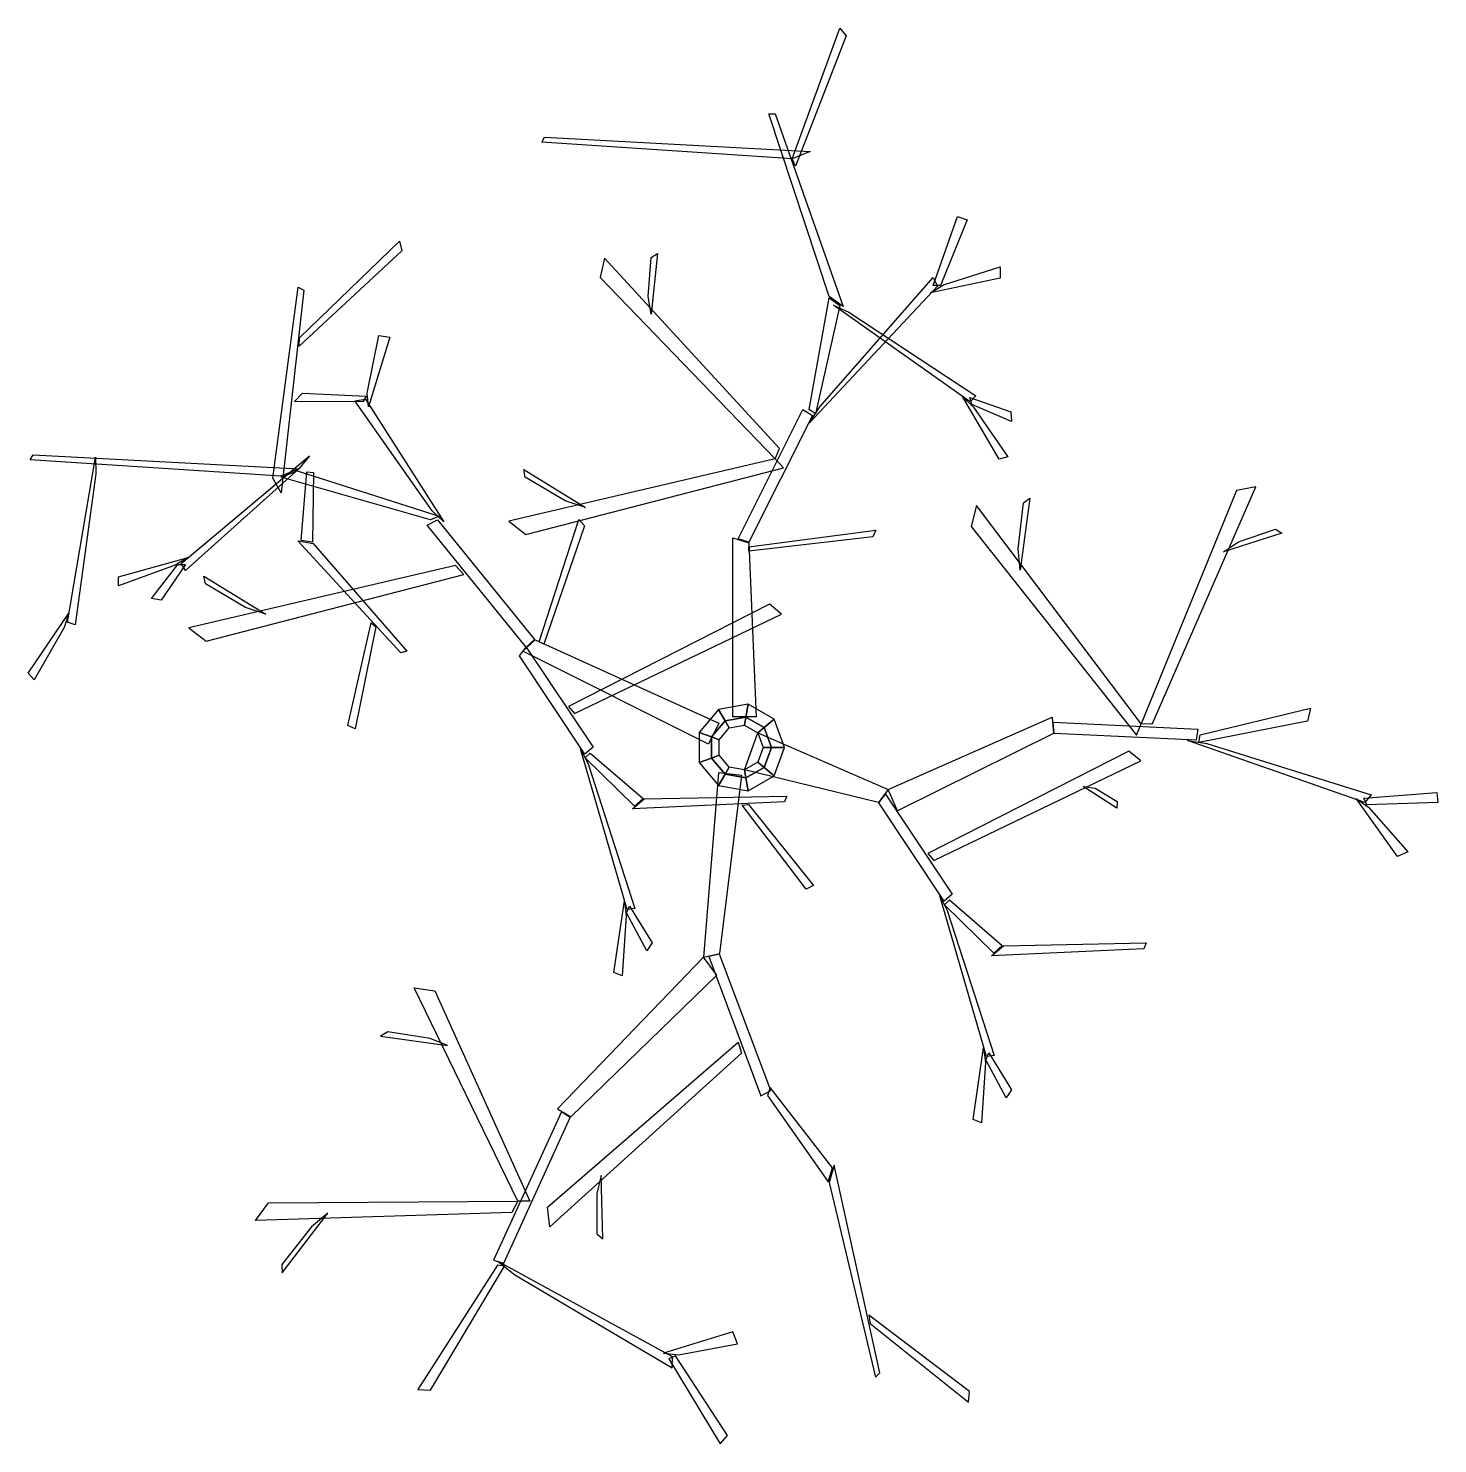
# Model space of a CAD drawing. Extents: x -1.8 to 1.89, y -1.79 to 1.91.
import ezdxf

# ---------------------------------------------------------------- set-up
doc = ezdxf.new("R2010")
doc.units = 0
doc.header["$MEASUREMENT"] = 0
doc.layers.get('0').update_dxf_attribs({"linetype": 'CONTINUOUS'})

msp = doc.modelspace()

# ---------------------------------------------------------------- linework, layer by layer
at = {"color": 34, "linetype": 'CONTINUOUS'}
for points in [[(0.2013, 1.5715, 3.9015), (0.3262, 1.913, 4.4137), (0.3428, 1.8934, 4.3843), (0.2096, 1.5519, 3.872)], [(0.2984, 1.2104, 3.3598), (0.1402, 1.6893, 4.0781), (0.1569, 1.6893, 4.0781), (0.3345, 1.1849, 3.3216)], [(0.2013, 1.5715, 3.9015), (-0.4546, 1.6147, 4.2424), (-0.4471, 1.6276, 4.2536), (0.2486, 1.5907, 3.9019)], [(0.5704, 1.2398, 3.0717), (0.6342, 1.4202, 3.5404), (0.6592, 1.4119, 3.5188), (0.5898, 1.2398, 3.0717)], [(-1.0883, 1.1024, 3.1263), (-0.8271, 1.3554, 3.6385), (-0.8207, 1.3304, 3.6091), (-1.0894, 1.0811, 3.0968)], [(0.168, 0.8129, 2.6276), (-0.29, 1.3108, 3.1505), (-0.3011, 1.2608, 3.098), (0.1569, 0.7856, 2.5989)], [(-0.1762, 1.2112, 3.0631), (-0.1679, 1.3129, 3.2448), (-0.1512, 1.3236, 3.264), (-0.1679, 1.1649, 2.9801)], [(0.2734, 0.9221, 2.7422), (0.5704, 1.2608, 3.098), (0.5815, 1.2381, 3.0741), (0.2457, 0.8789, 2.6968)], [(0.5971, 1.2413, 3.0671), (0.7458, 1.2883, 3.0174), (0.7458, 1.2587, 2.9863), (0.5632, 1.2206, 3.068)], [(-1.1582, 0.7351, 2.5846), (-1.092, 1.235, 3.3029), (-1.077, 1.2277, 3.3029), (-1.1369, 0.6964, 2.5464)], [(0.2457, 0.9146, 2.7361), (0.2984, 1.2075, 3.3636), (0.3262, 1.1868, 3.3192), (0.2623, 0.9034, 2.7122)], [(0.3493, 1.1701, 3.3598), (0.6819, 0.9504, 3.835), (0.6674, 0.9351, 3.8031), (0.3095, 1.1883, 3.2992)], [(-0.9114, 0.9577, 2.5832), (-0.8811, 1.1089, 2.6435), (-0.8519, 1.1039, 2.6127), (-0.9084, 0.9215, 2.5591)], [(-0.9225, 0.935, 2.5692), (-1.1014, 0.9361, 3.0489), (-1.0807, 0.9576, 3.0454), (-0.9138, 0.95, 2.5822)], [(-0.7413, 0.6496, 2.0429), (-0.9437, 0.9373, 2.5949), (-0.9162, 0.9421, 2.5786), (-0.7109, 0.6207, 1.9793)], [(0.6756, 0.9211, 3.7976), (0.7655, 0.791, 3.7678), (0.7431, 0.7851, 3.7263), (0.6475, 0.9488, 3.7904)], [(0.6667, 0.9464, 3.8015), (0.7732, 0.9084, 4.3242), (0.7754, 0.8831, 4.3001), (0.6716, 0.9276, 3.8015)], [(0.0597, 0.5765, 2.3793), (0.229, 0.9152, 2.7351), (0.254, 0.8993, 2.7183), (0.0875, 0.5674, 2.3697)], [(-1.1376, 0.7402, 2.4858), (-1.7935, 0.7833, 2.8267), (-1.786, 0.7962, 2.8379), (-1.0903, 0.7593, 2.4861)], [(-1.6215, 0.7461, 2.8183), (-1.676, 0.3513, 3.2935), (-1.696, 0.3577, 3.2616), (-1.6223, 0.7899, 2.7577)], [(-1.0903, 0.7593, 2.4861), (-1.3873, 0.4935, 2.9613), (-1.3984, 0.5114, 2.9294), (-1.0626, 0.7932, 2.4255)], [(0.1569, 0.7856, 2.5989), (-0.5406, 0.6224, 2.9843), (-0.4961, 0.5877, 2.9455), (0.1789, 0.7622, 2.5778)], [(-0.7461, 0.6257, 2.0191), (-1.1365, 0.7378, 2.49), (-1.0948, 0.7543, 2.4779), (-0.7229, 0.6358, 2.0137)], [(-1.0518, 0.7498, 2.4779), (-1.0542, 0.5673, 3.1977), (-1.0842, 0.5715, 3.1468), (-1.0696, 0.7515, 2.4505)], [(-0.393, 0.6758, 2.924), (-0.4977, 0.7374, 3.0766), (-0.5016, 0.758, 3.0926), (-0.3398, 0.6585, 2.8545)], [(1.1447, 0.0925, 3.8437), (1.4149, 0.7127, 4.3667), (1.3646, 0.7026, 4.3141), (1.1152, 0.0917, 3.8151)], [(0.7924, 0.5501, 4.1402), (0.8065, 0.6708, 4.2927), (0.8237, 0.6828, 4.3087), (0.7981, 0.4945, 4.0706)], [(1.1152, 0.0917, 3.8151), (0.6839, 0.6636, 4.2004), (0.6702, 0.6088, 4.1617), (1.1027, 0.062, 3.7939)], [(-0.4949, 0.2926, 1.7518), (-0.7544, 0.6117, 2.0139), (-0.7275, 0.6261, 2.0016), (-0.4735, 0.313, 1.7447)], [(-0.4613, 0.3069, 1.7304), (-0.3571, 0.6271, 1.7829), (-0.3425, 0.6105, 1.7614), (-0.4491, 0.3008, 1.7161)], [(0.0875, 0.5556, 2.352), (0.4205, 0.5988, 2.4168), (0.4122, 0.5811, 2.3903), (0.0875, 0.5438, 2.3344)], [(1.3698, 0.5684, 4.2792), (1.4662, 0.6019, 4.461), (1.4827, 0.591, 4.4801), (1.3307, 0.542, 4.1963)], [(-1.0532, 0.564, 3.1953), (-0.8075, 0.2823, 4.075), (-0.8235, 0.2777, 4.075), (-1.0928, 0.5713, 3.1484)], [(0.0458, 0.1101, 1.6838), (0.0458, 0.5792, 2.3874), (0.0875, 0.5654, 2.3668), (0.1069, 0.1101, 1.6838)], [(-1.4141, 0.507, 2.9239), (-1.5627, 0.4531, 2.8941), (-1.5627, 0.4763, 2.8526), (-1.3802, 0.5272, 2.9167)], [(-1.3873, 0.5092, 2.9278), (-1.4512, 0.4159, 3.4505), (-1.4762, 0.4202, 3.4264), (-1.4068, 0.5092, 2.9278)], [(-0.6804, 0.5064, 1.9347), (-1.378, 0.3432, 2.3201), (-1.3334, 0.3085, 2.2813), (-0.6584, 0.483, 1.9136)], [(-1.2303, 0.3966, 2.2598), (-1.335, 0.4582, 2.4124), (-1.3389, 0.4788, 2.4284), (-1.1771, 0.3793, 2.1903)], [(-1.7051, 0.3442, 3.2561), (-1.7836, 0.207, 3.2263), (-1.7986, 0.2246, 3.1848), (-1.6923, 0.3816, 3.2489)], [(-0.369, 0.1186, 2.0834), (0.1736, 0.3794, 2.7819), (0.1422, 0.4054, 2.7117), (-0.3841, 0.1374, 2.0452)], [(-0.8892, 0.3454, 3.8586), (-0.9425, 0.0789, 4.486), (-0.9623, 0.0876, 4.4499), (-0.9011, 0.3565, 3.8226)], [(-0.0183, 0.0388, 1.1883), (-0.5043, 0.2818, 1.7591), (-0.4714, 0.3119, 1.7423), (0.009, 0.0934, 1.1883)], [(-0.4949, 0.2926, 1.7518), (-0.3202, 0.0303, 2.2269), (-0.3418, 0.0125, 2.2046), (-0.5126, 0.2701, 1.739)], [(0.0255, 0.0999, 0.4872), (0.0083, 0.1297), (-0.0424, 0.0693), (-0.0101, 0.0575, 0.4872)], [(0.08, 0.1096, 0.4872), (0.086, 0.1434), (0.0083, 0.1297), (0.0255, 0.0999, 0.4872)], [(0.128, 0.0819, 0.4872), (0.1543, 0.104), (0.086, 0.1434), (0.08, 0.1096, 0.4872)], [(1.269, 0.0626, 3.9522), (1.5582, 0.1328, 4.5797), (1.5505, 0.099, 4.5353), (1.2656, 0.0428, 3.9283)], [(0.0363, 0.0812, 1.9486), (0.0255, 0.0999, 0.4872), (-0.0101, 0.0575, 0.4872), (0.0102, 0.0501, 1.9486)], [(0.0763, 0.0882, 1.9486), (0.08, 0.1096, 0.4872), (0.0255, 0.0999, 0.4872), (0.0363, 0.0812, 1.9486)], [(0.1114, 0.0679, 1.9486), (0.128, 0.0819, 0.4872), (0.08, 0.1096, 0.4872), (0.0763, 0.0882, 1.9486)], [(0.1253, 0.0298, 1.9486), (0.1469, 0.0298, 0.4872), (0.128, 0.0819, 0.4872), (0.1114, 0.0679, 1.9486)], [(0.1469, 0.0298, 0.4872), (0.1813, 0.0298), (0.1543, 0.104), (0.128, 0.0819, 0.4872)], [(0.4525, -0.08, 2.8999), (0.8815, 0.1097, 3.6035), (0.8857, 0.0661, 3.5829), (0.4772, -0.1358, 2.8999)], [(0.8846, 0.0959, 3.5954), (1.2629, 0.0781, 3.9512), (1.2585, 0.0488, 3.9345), (0.8875, 0.0669, 3.5858)], [(-0.0101, 0.0575, 0.4872), (-0.0424, 0.0693), (-0.0424, -0.0096), (-0.0101, 0.0021, 0.4872)], [(0.0102, 0.0501, 1.9486), (-0.0101, 0.0575, 0.4872), (-0.0101, 0.0021, 0.4872), (0.0102, 0.0095, 1.9486)], [(0.1114, 0.0679, 1.9486), (0.4525, -0.08, 2.8999), (0.4268, -0.1141, 2.8747), (0.0763, -0.0286, 1.9486)], [(1.2871, 0.0402, 3.9583), (1.717, -0.0944, 4.3141), (1.7007, -0.1138, 4.2902), (1.2364, 0.0481, 3.913)], [(-0.3333, -0.0125, 2.2365), (-0.2103, -0.3916, 2.7117), (-0.2311, -0.3945, 2.6798), (-0.3531, 0.0266, 2.1759)], [(-0.3277, 0.0154, 2.2277), (-0.1893, -0.1035, 2.9475), (-0.2118, -0.1239, 2.8966), (-0.3406, 0.0029, 2.2003)], [(-0.0101, 0.0021, 0.4872), (-0.0424, -0.0096), (0.0083, -0.07), (0.0255, -0.0403, 0.4872)], [(0.0102, 0.0095, 1.9486), (-0.0101, 0.0021, 0.4872), (0.0255, -0.0403, 0.4872), (0.0363, -0.0215, 1.9486)], [(0.1114, -0.0083, 1.9486), (0.128, -0.0222, 0.4872), (0.1469, 0.0298, 0.4872), (0.1253, 0.0298, 1.9486)], [(0.128, -0.0222, 0.4872), (0.1543, -0.0443), (0.1813, 0.0298), (0.1469, 0.0298, 0.4872)], [(0.5717, -0.2662, 3.2227), (1.1142, -0.0054, 3.9211), (1.0828, 0.0206, 3.851), (0.5566, -0.2474, 3.1844)], [(0.0086, -0.0362, 1.5265), (-0.0311, -0.519, 2.2061), (0.0114, -0.5096, 2.1841), (0.0692, -0.0431, 1.5233)], [(0.0363, -0.0215, 1.9486), (0.0255, -0.0403, 0.4872), (0.08, -0.0499, 0.4872), (0.0763, -0.0286, 1.9486)], [(0.0763, -0.0286, 1.9486), (0.08, -0.0499, 0.4872), (0.128, -0.0222, 0.4872), (0.1114, -0.0083, 1.9486)], [(0.08, -0.0499, 0.4872), (0.086, -0.0837), (0.1543, -0.0443), (0.128, -0.0222, 0.4872)], [(0.0255, -0.0403, 0.4872), (0.0083, -0.07), (0.086, -0.0837), (0.08, -0.0499, 0.4872)], [(0.994, -0.0767, 3.798), (1.0518, -0.1114, 4.013), (1.0515, -0.1294, 4.0357), (0.9628, -0.072, 3.6999)], [(-0.1861, -0.1049, 2.945), (0.1875, -0.0972, 3.8248), (0.1808, -0.1124, 3.8248), (-0.2172, -0.1306, 2.8982)], [(0.4458, -0.0922, 2.891), (0.6204, -0.3545, 3.3662), (0.5989, -0.3723, 3.3439), (0.428, -0.1147, 2.8783)], [(1.71, -0.1268, 4.2833), (1.8131, -0.2437, 4.2335), (1.786, -0.2557, 4.2024), (1.6774, -0.1041, 4.2841)], [(1.6978, -0.1029, 4.2878), (1.8886, -0.0883, 4.7565), (1.8911, -0.1145, 4.7349), (1.7057, -0.1207, 4.2878)], [(0.0867, -0.1193, 3.6084), (0.257, -0.3312, 4.2358), (0.2376, -0.3408, 4.1997), (0.0706, -0.1213, 3.5724)], [(0.6073, -0.3973, 3.3758), (0.7303, -0.7764, 3.851), (0.7095, -0.7793, 3.8191), (0.5876, -0.3582, 3.3152)], [(0.6129, -0.3694, 3.367), (0.7513, -0.4883, 4.0868), (0.7288, -0.5087, 4.0359), (0.6001, -0.3819, 3.3396)], [(-0.2335, -0.4106, 2.6743), (-0.2443, -0.5684, 2.6445), (-0.2655, -0.559, 2.603), (-0.2382, -0.3714, 2.6671)], [(-0.2247, -0.3852, 2.6781), (-0.1651, -0.4814, 3.2009), (-0.1792, -0.5025, 3.1768), (-0.2326, -0.403, 2.6781)], [(-0.0172, -0.5177, 2.1974), (0.1192, -0.8821, 2.5273), (0.1455, -0.8687, 2.51), (0.0113, -0.5116, 2.1869)], [(0.7545, -0.4897, 4.0843), (1.1282, -0.482, 4.964), (1.1214, -0.4972, 4.964), (0.7234, -0.5154, 4.0375)], [(-0.0311, -0.519, 2.2061), (-0.4133, -0.9161, 2.7597), (-0.378, -0.937, 2.7286), (0.0043, -0.5666, 2.1843)], [(-0.5172, -1.1584, 2.8699), (-0.7885, -0.5994, 3.5291), (-0.7344, -0.6074, 3.485), (-0.4853, -1.1584, 2.8478)], [(-0.7464, -0.7324, 3.4052), (-0.8573, -0.7147, 3.5728), (-0.8764, -0.7261, 3.5843), (-0.7015, -0.7506, 3.3241)], [(0.0681, -0.7709, 2.4282), (-0.4332, -1.2257, 2.95), (-0.4395, -1.1735, 2.9005), (0.0597, -0.7419, 2.4015)], [(0.7072, -0.7954, 3.8136), (0.6964, -0.9532, 3.7838), (0.6752, -0.9438, 3.7423), (0.7025, -0.7562, 3.8064)], [(0.716, -0.77, 3.8174), (0.7755, -0.8662, 4.3402), (0.7615, -0.8873, 4.3161), (0.7081, -0.7878, 3.8174)], [(0.1364, -0.8817, 2.5282), (0.2956, -1.1072, 3.1775), (0.307, -1.0704, 3.1412), (0.1437, -0.8607, 2.5092)], [(-0.403, -0.9239, 2.7477), (-0.581, -1.3129, 2.9413), (-0.5535, -1.3203, 2.9205), (-0.3796, -0.9386, 2.731)], [(0.298, -1.1092, 3.174), (0.4191, -1.6187, 3.8602), (0.4311, -1.6077, 3.8653), (0.3115, -1.0637, 3.1459)], [(-0.3105, -1.1377, 2.8615), (-0.3103, -1.244, 3.0376), (-0.2946, -1.257, 3.0554), (-0.2986, -1.0905, 2.7805)], [(-0.533, -1.1877, 2.8864), (-1.2041, -1.2088, 3.4236), (-1.1698, -1.1622, 3.39), (-0.5172, -1.1584, 2.8699)], [(-1.057, -1.2252, 3.3246), (-1.1351, -1.3235, 3.4696), (-1.1341, -1.3461, 3.4792), (-1.0144, -1.1898, 3.2541)], [(-0.5707, -1.3257, 2.9365), (-0.7789, -1.6515, 3.4433), (-0.7459, -1.653, 3.3962), (-0.552, -1.3279, 2.9106)], [(-0.5248, -1.3508, 2.9314), (-0.1127, -1.5943, 3.1918), (-0.1122, -1.5655, 3.1801), (-0.5681, -1.3157, 2.9001)], [(0.4053, -1.4787, 3.6982), (0.6628, -1.6843, 4.2599), (0.6652, -1.6567, 4.2349), (0.4017, -1.4566, 3.6707)], [(-0.0967, -1.5606, 3.175), (0.0579, -1.5318, 3.1362), (0.0455, -1.5001, 3.1183), (-0.1361, -1.5565, 3.1778)], [(-0.1216, -1.571, 3.175), (0.0123, -1.7931, 3.5633), (0.0315, -1.7716, 3.5505), (-0.1039, -1.5632, 3.1786)]]:
    msp.add_3dface(points, dxfattribs=at)

doc.saveas('drawing.dxf')
